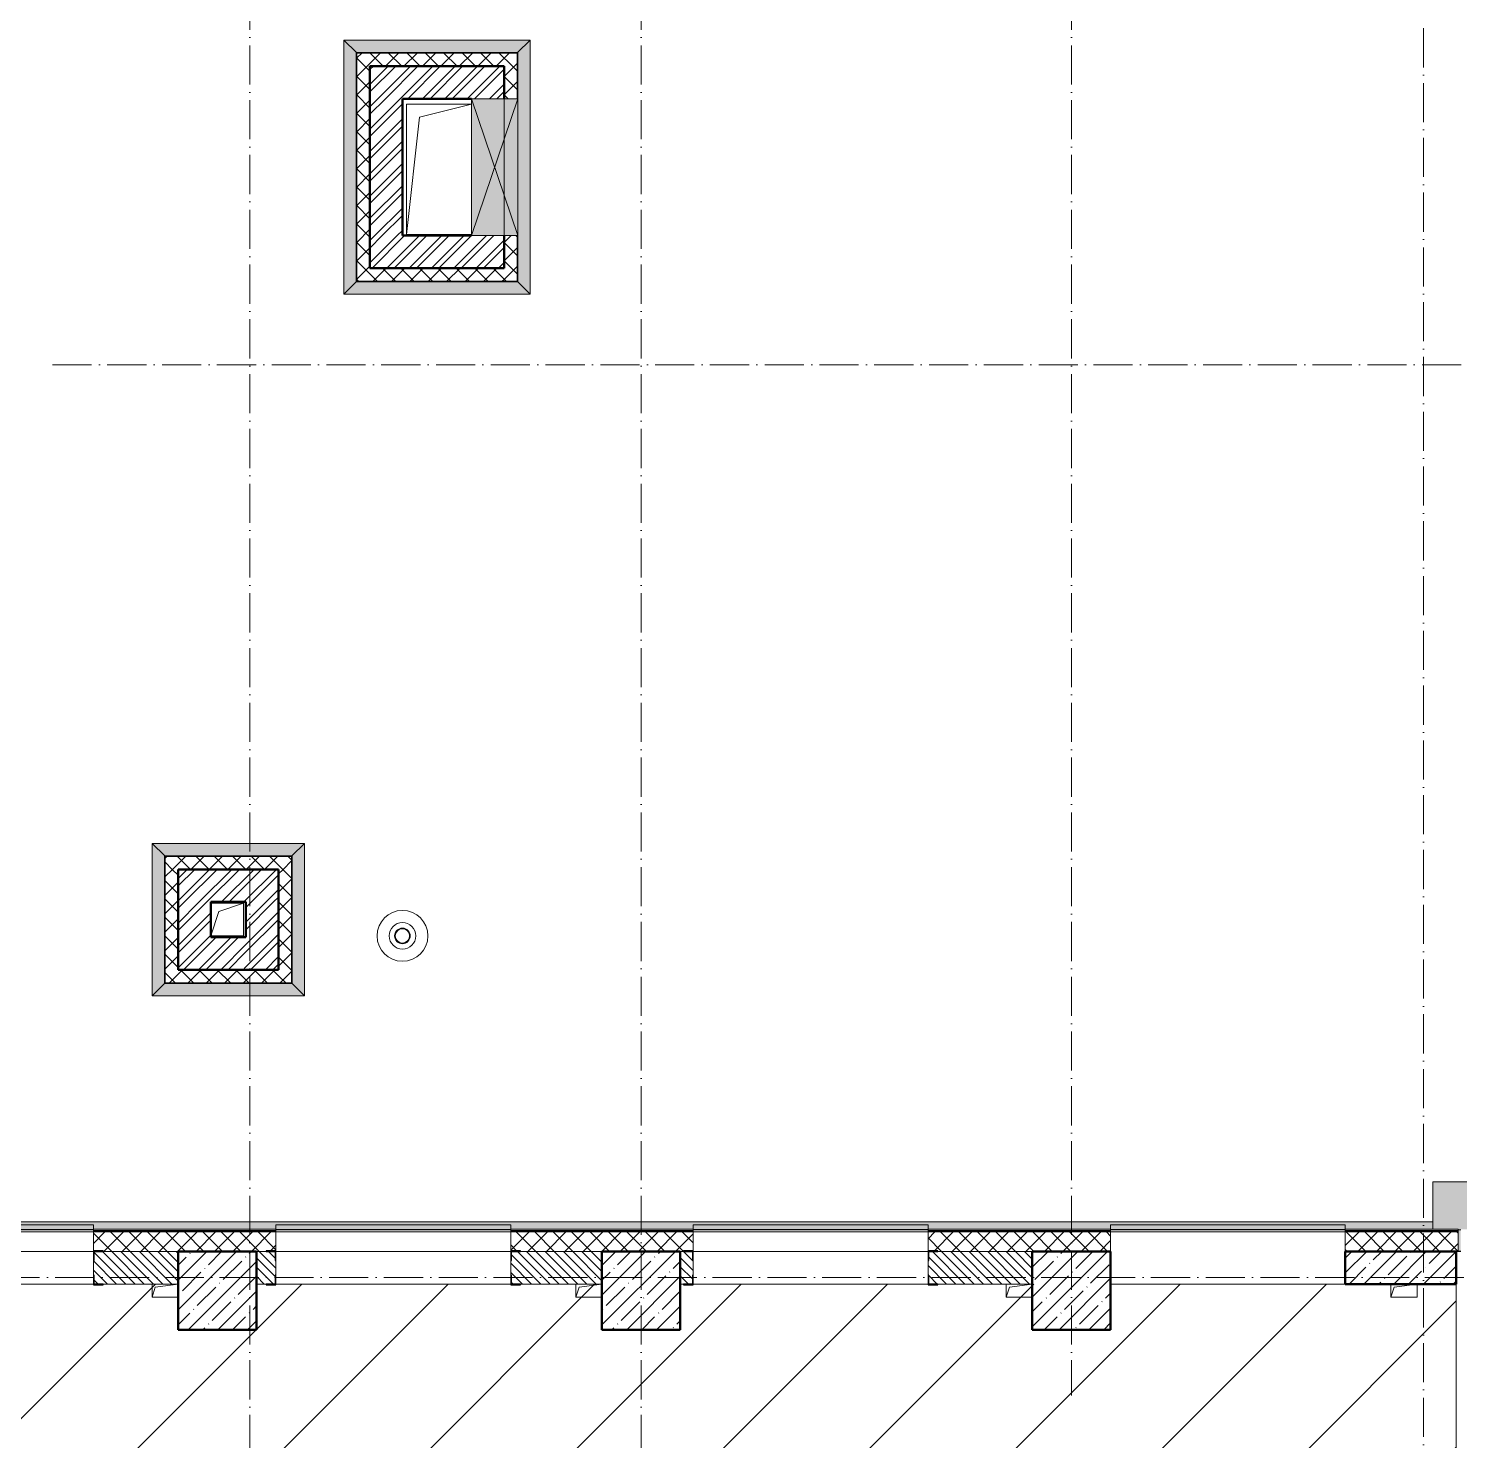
# Model space of a CAD drawing. Header units: millimetres. Extents: x 35697 to 388678, y -91946 to 171347.
# Drawn here: x 77513 to 88485, y 130046 to 140872 of the extents above; entities that cross this region are included whole.
import ezdxf

# ---------------------------------------------------------------- set-up
doc = ezdxf.new("R2010")
doc.units = ezdxf.units.MM
doc.linetypes.add('50_200_ШТРИХ_1Т_ш5_п1_п1_', pattern=[700, 500, -100, 0, -100])
for name, color, linetype, lineweight in [('2.1) ПГП окна 2.8 м', 5, 'Continuous', 30), ('3.1) ЖБ окна 1.2 м', 102, 'Continuous', 30), ('A-DETL-GENF-OTLN', 7, 'Continuous', 9), ('A-FLOR-____-OTLN', 7, 'Continuous', 9), ('A-GENM-____-MCUT', 7, 'Continuous', 25), ('A-GENM-____-OTLN', 7, 'Continuous', 9), ('A-GENM-____-OTLN-1', 7, 'Continuous', 25), ('A-GLAZ-____-OTLN', 7, 'Continuous', 9), ('A-WALL-____-MCUT', 7, 'Continuous', 13), ('A-WALL-____-MCUT-1', 7, 'Continuous', 9), ('A-WALL-____-MCUT-2', 7, 'Continuous', 50), ('A-WALL-____-OTLN', 7, 'Continuous', 9), ('A-WALL-____-PATT-1', 7, 'Continuous', 9), ('A-WALL-FNSH-MCUT-1', 7, 'Continuous', 9), ('S-COLS-____-MCUT', 7, 'Continuous', 50), ('S-COLS-____-OTLN', 7, 'Continuous', 9), ('S-GRID-____-OTLN-1', 7, '50_200_ШТРИХ_1Т_ш5_п1_п1_', 9)]:
    doc.layers.add(name, color=color, linetype=linetype, lineweight=lineweight)
doc.layers.add('A-GLAZ-____-OTLN-1', color=7, linetype='Continuous', lineweight=9, true_color=0xc0c0c0)
pattern_1 = [(45, (43259.71, 63713.66), (-70.71068, 70.71068), []), (135, (43259.71, 63713.66), (-70.71068, -70.71068), [])]
pattern_2 = [(135, (43259.71, 63713.66), (-35.35534, -35.35534), [])]
pattern_3 = [(45, (43259.71, 63713.66), (-85.53659, 85.53659), []), (45, (43316.74, 63713.66), (-85.53659, 85.53659), [])]

# ---------------------------------------------------------------- blocks, each defined once
blk = doc.blocks.new('BSC_Колонна _Прямоугольная - 600х600-V73-АР1_План отверстий 2 этажа в осях 1-64_Ю-ЯЯ')
at = {"layer": 'S-COLS-____-OTLN'}
h = blk.add_hatch(dxfattribs=at)
h.set_pattern_fill('FP_85', color=256, style=0, pattern_type=2)
h.set_pattern_definition([(45, (-35700, -67481.04), (-114.04925, 114.04925), []), (45, (-35585.95, -67481.04), (-114.04925, 114.04925), [201.613, -40.323, 3.353, -36.97])])
h.paths.add_polyline_path([(-300, -300), (300, -300), (300, 300), (-300, 300)], flags=0)
at = {"layer": 'S-COLS-____-MCUT'}
for p, q in [((300, 300), (-300, 300)), ((-300, 300), (-300, -300)), ((300, -300), (300, 300)), ((-300, -300), (300, -300))]:
    blk.add_line(p, q, dxfattribs=at)
blk = doc.blocks.new('BSC_Колонна _Прямоугольная - 600х600-V77-АР1_План отверстий 2 этажа в осях 1-64_Ю-ЯЯ')
at = {"layer": 'S-COLS-____-OTLN'}
h = blk.add_hatch(dxfattribs=at)
h.set_pattern_fill('FP_89', color=256, style=0, pattern_type=2)
h.set_pattern_definition([(45, (-38950, -67481.04), (-114.04925, 114.04925), []), (45, (-38835.95, -67481.04), (-114.04925, 114.04925), [201.613, -40.323, 3.353, -36.97])])
h.paths.add_polyline_path([(-300, -300), (300, -300), (300, 300), (-300, 300), (-300, 237)], flags=0)
at = {"layer": 'S-COLS-____-MCUT'}
for p, q in [((300, 300), (-300, 300)), ((-300, 300), (-300, -300)), ((300, -300), (300, 300)), ((-300, -300), (300, -300))]:
    blk.add_line(p, q, dxfattribs=at)
blk = doc.blocks.new('BSC_Колонна _Прямоугольная - 600х600-V85-АР1_План отверстий 2 этажа в осях 1-64_Ю-ЯЯ')
at = {"layer": 'S-COLS-____-OTLN'}
h = blk.add_hatch(dxfattribs=at)
h.set_pattern_fill('FP_98', color=256, style=0, pattern_type=2)
h.set_pattern_definition([(45, (-42250, -67481.04), (-114.04925, 114.04925), []), (45, (-42135.95, -67481.04), (-114.04925, 114.04925), [201.613, -40.323, 3.353, -36.97])])
h.paths.add_polyline_path([(-300, -300), (300, -300), (300, 300), (-300, 300)], flags=0)
at = {"layer": 'S-COLS-____-MCUT'}
for p, q in [((300, 300), (-300, 300)), ((-300, 300), (-300, -300)), ((300, -300), (300, 300)), ((-300, -300), (300, -300))]:
    blk.add_line(p, q, dxfattribs=at)
blk = doc.blocks.new('Фахверк_СКБ_Уголок - 250_1500-27508739-АР1_План отверстий 2 этажа в осях 1-64_Ю-ЯЯ')
at = {"layer": 'A-GENM-____-MCUT'}
for p, q in [((125, 181), (50, 181)), ((50, 181), (50, 175)), ((50, 175), (119, 175)), ((119, 175), (119, 106)), ((125, 106), (125, 181)), ((119, 106), (125, 106)), ((119, -75), (50, -75)), ((50, -75), (50, -81)), ((50, -81), (125, -81)), ((125, -6), (119, -6)), ((119, -6), (119, -75)), ((125, -81), (125, -6))]:
    blk.add_line(p, q, dxfattribs=at)
blk = doc.blocks.new('Фахверк_СКБ_Уголок - 250_1500_1-27508816-АР1_План отверстий 2 этажа в осях 1-64_Ю-ЯЯ')
at = {"layer": 'A-GENM-____-MCUT'}
for p, q in [((200, 181), (125, 181)), ((125, 181), (125, 106)), ((131, 106), (131, 175)), ((131, 175), (200, 175)), ((200, 175), (200, 181)), ((125, 106), (131, 106)), ((131, -6), (125, -6)), ((125, -6), (125, -81)), ((125, -81), (200, -81)), ((131, -75), (131, -6)), ((200, -75), (131, -75)), ((200, -81), (200, -75))]:
    blk.add_line(p, q, dxfattribs=at)
blk = doc.blocks.new('Отлив_СКБ - Отлив витража_СФТК-31884011-АР1_План отверстий 2 этажа в осях 1-64_Ю-ЯЯ')
at = {"layer": 'A-GLAZ-____-OTLN-1'}
for points in [[(1800, 2), (1800, 37), (0, 37), (0, 2), (1715, 2)], [(1715, 0), (1800, 0), (1800, 2), (0, 2), (0, 0)]]:
    blk.add_hatch(color=256, dxfattribs=at).paths.add_polyline_path(points, flags=0)
at = {"layer": 'A-GLAZ-____-OTLN'}
for p, q in [((0, 3), (0, 37)), ((1800, 37), (0, 37)), ((0, 2), (1800, 2)), ((1800, 37), (1800, 3)), ((1800, 0), (0, 0))]:
    blk.add_line(p, q, dxfattribs=at)
blk = doc.blocks.new('Кровельный аэратор - 143_Кровельный аэратор-15605992-АР1_План отверстий 2 этажа в осях 1-64_Ю-ЯЯ')
at = {"layer": 'A-GENM-____-OTLN'}
for radius, start, end in [(195, 360, 180), (195, 180, 360), (102, 360, 180), (102, 180, 360), (60, 360, 180), (60, 180, 360), (55, 360, 180), (55, 180, 360)]:
    blk.add_arc((0, 0), radius, start, end, dxfattribs=at)
blk = doc.blocks.new('Отлив_СКБ1 - Отлив_ТШ 50-30087073-АР1_План отверстий 2 этажа в осях 1-64_Ю-ЯЯ')
at = {"layer": 'A-GLAZ-____-OTLN-1'}
for points in [[(4965, 0), (4965, -2), (4985, -2), (4985, 0)], [(4965, -2), (4965, -165), (4985, -165), (4985, -2)], [(4965, -165), (4965, -170), (4450, -170), (4450, -204), (2650, -204), (2650, -170), (170, -170), (535, -535), (5180, -535), (5180, -170), (4985, -170), (4985, -165)]]:
    blk.add_hatch(color=256, dxfattribs=at).paths.add_polyline_path(points, flags=0)
at = {"layer": 'A-GLAZ-____-OTLN'}
for p, q in [((4965, 0), (4985, 0)), ((4985, -2), (4965, -2)), ((4985, -165), (4965, -165)), ((4985, -165), (4965, -165)), ((5180, -170), (5180, -535)), ((535, -535), (5180, -535))]:
    blk.add_line(p, q, dxfattribs=at)
blk = doc.blocks.new('AR_Отверстие прямоугольное _в плите_ - AR_Отверстие прямоугольное _в плите_-V173-АР1_План отверстий 2 этажа в осях 1-64_Ю-ЯЯ')
at = {"layer": 'A-GENM-____-OTLN'}
for p, q in [((-100, 50), (-100, -50)), ((-100, -50), (-75, 25)), ((-75, 25), (100, 50)), ((-100, -50), (100, -50))]:
    blk.add_line(p, q, dxfattribs=at)
blk = doc.blocks.new('AR_Отверстие прямоугольное _в плите_ - AR_Отверстие прямоугольное _в плите_-V171-АР1_План отверстий 2 этажа в осях 1-64_Ю-ЯЯ')
at = {"layer": 'A-GENM-____-OTLN'}
for p, q in [((-100, 50), (-100, -50)), ((-100, -50), (-75, 25)), ((-75, 25), (100, 50)), ((100, -50), (100, 50)), ((-100, -50), (100, -50))]:
    blk.add_line(p, q, dxfattribs=at)
blk = doc.blocks.new('AR_Отверстие прямоугольное _в плите_ - AR_Отверстие прямоугольное _в плите_-30458064-АР1_План отверстий 2 этажа в осях 1-64_Ю-ЯЯ')
at = {"layer": 'A-GENM-____-OTLN'}
for p, q in [((125, 125), (-125, 125)), ((-63, 63), (125, 125)), ((125, -125), (125, 125)), ((-125, -125), (-63, 63)), ((-125, -125), (125, -125))]:
    blk.add_line(p, q, dxfattribs=at)
blk = doc.blocks.new('AR_Отверстие прямоугольное _в плите_ - AR_Отверстие прямоугольное _в плите_-30552728-АР1_План отверстий 2 этажа в осях 1-64_Ю-ЯЯ')
at = {"layer": 'A-GENM-____-OTLN'}
for p, q in [((249, 500), (-250, 500)), ((-250, 500), (-250, -500)), ((-150, 400), (249, 500)), ((-250, -500), (-150, 400)), ((-250, -500), (249, -500))]:
    blk.add_line(p, q, dxfattribs=at)
blk = doc.blocks.new('AR_Отверстие прямоугольное _в стене__БезПР - AR_Отверстие прямоугольное _в стене__БезПР-31948034-АР1_План отверстий 2 этажа в осях 1-64_Ю-ЯЯ')
at = {"layer": 'A-GLAZ-____-OTLN'}
blk.add_hatch(color=256, dxfattribs=at).paths.add_polyline_path([(525, 230), (-525, 230), (-525, -125), (525, -125), (525, 211)], flags=0)
at = {"layer": 'A-DETL-GENF-OTLN'}
for p, q in [((-525, -125), (-525, 230)), ((-525, 230), (525, 230)), ((525, 230), (-525, -125)), ((-525, 230), (525, -125)), ((525, 230), (-525, 230)), ((-525, 230), (-525, -125)), ((525, 230), (525, -125)), ((525, -125), (525, 230)), ((525, -125), (-525, -125)), ((-525, -125), (525, -125))]:
    blk.add_line(p, q, dxfattribs=at)
at = {"layer": 'A-GLAZ-____-OTLN'}
blk.add_line((525, 125), (-525, 125), dxfattribs=at)
blk = doc.blocks.new('Отлив_СКБ1 - Отлив_Шахты-32497870-АР1_План отверстий 2 этажа в осях 1-64_Ю-ЯЯ')
at = {"layer": 'A-GLAZ-____-OTLN-1'}
blk.add_hatch(color=256, dxfattribs=at).paths.add_polyline_path([(969, -199), (873, -103), (873, -105), (-103, -105), (-103, -103), (-199, -199), (875, -199)], flags=0)
at = {"layer": 'A-GLAZ-____-OTLN'}
for p, q in [((-199, -199), (-103, -103)), ((873, -103), (969, -199)), ((-199, -199), (969, -199))]:
    blk.add_line(p, q, dxfattribs=at)
blk = doc.blocks.new('Отлив_СКБ1 - Отлив_Шахты-30185863-АР1_План отверстий 2 этажа в осях 1-64_Ю-ЯЯ')
at = {"layer": 'A-GLAZ-____-OTLN-1'}
blk.add_hatch(color=256, dxfattribs=at).paths.add_polyline_path([(1229, -199), (1133, -103), (1133, -105), (-103, -105), (-103, -103), (-199, -199), (1135, -199)], flags=0)
at = {"layer": 'A-GLAZ-____-OTLN'}
for p, q in [((-199, -199), (-103, -103)), ((1133, -103), (1229, -199)), ((-199, -199), (1229, -199))]:
    blk.add_line(p, q, dxfattribs=at)
blk = doc.blocks.new('Отлив_СКБ1 - Отлив_Шахты-32493152-АР1_План отверстий 2 этажа в осях 1-64_Ю-ЯЯ')
at = {"layer": 'A-GLAZ-____-OTLN-1'}
blk.add_hatch(color=256, dxfattribs=at).paths.add_polyline_path([(-199, -199), (1749, -199), (1653, -103), (1653, -105), (-103, -105), (-103, -103), (-105, -105)], flags=0)
at = {"layer": 'A-GLAZ-____-OTLN'}
for p, q in [((-199, -199), (-103, -103)), ((1653, -103), (1749, -199)), ((-199, -199), (1749, -199))]:
    blk.add_line(p, q, dxfattribs=at)
blk = doc.blocks.new('Отлив_СКБ1 - Отлив_Фасады на кровле-32719942-АР1_План отверстий 2 этажа в осях 1-64_Ю-ЯЯ')
at = {"layer": 'A-GLAZ-____-OTLN-1'}
blk.add_hatch(color=256, dxfattribs=at).paths.add_polyline_path([(18850, 170), (18850, 204), (20650, 204), (20650, 170), (21320, 170), (21320, 228), (228, 228), (170, 170), (2850, 170), (2850, 204), (4650, 204), (4650, 170), (6050, 170), (6050, 204), (7850, 204), (7850, 170), (9250, 170), (9250, 204), (11050, 204), (11050, 170), (12450, 170), (12450, 204), (14250, 204), (14250, 170), (15650, 170), (15650, 204), (17450, 204), (17450, 170), (18705, 170)], flags=0)
at = {"layer": 'A-GLAZ-____-OTLN'}
blk.add_line((21320, 228), (228, 228), dxfattribs=at)
blk = doc.blocks.new('2этаж')
at = {"layer": 'S-GRID-____-OTLN-1', "color": 251, "ltscale": 0.6, "true_color": 0x636466}
for p, q in [((20358.3, 549908.8), (20358.3, 511907.5)), ((23358.3, 549908.8), (23358.3, 511907.5)), ((26658.3, 549908.8), (26658.3, 525691.4)), ((29358.3, 549620.5), (29358.3, 511907.5)), ((18845.8, 533597), (88482.7, 533597)), ((88482.7, 526597), (-20260.4, 526597))]:
    blk.add_line(p, q, dxfattribs=at)

msp = doc.modelspace()

# ---------------------------------------------------------------- hatches: boundary and pattern name
at = {"layer": '2.1) ПГП окна 2.8 м'}
h = msp.add_hatch(dxfattribs=at)
h.set_pattern_fill('ANSI31', color=5, scale=250)
h.paths.add_polyline_path([(48810, 140345), (50635, 140345), (50635, 130745), (48810, 130745)])
h.paths.add_polyline_path([(45710, 130745), (50860, 130745), (50860, 125745), (45710, 125745)])
h.paths.add_polyline_path([(88460, 131245), (50860, 131245), (50860, 126895), (88460, 126895)])
at = {"layer": 'A-WALL-____-PATT-1'}
h = msp.add_hatch(dxfattribs=at)
h.set_pattern_fill('FP_1', color=256, style=0, pattern_type=2)
h.set_pattern_definition(pattern_1)
h.paths.add_polyline_path([(80362, 140585), (81260, 140585), (81260, 140685), (80030, 140685), (80030, 140585), (80130, 140585)], flags=0)
h = msp.add_hatch(dxfattribs=at)
h.set_pattern_fill('FP_1', color=256, style=0, pattern_type=2)
h.set_pattern_definition(pattern_1)
h.paths.add_polyline_path([(80030, 139035), (80130, 139035), (80130, 140585), (80030, 140585), (80030, 139100)], flags=0)
h = msp.add_hatch(dxfattribs=at)
h.set_pattern_fill('FP_3', color=256, style=0, pattern_type=2)
h.set_pattern_definition(pattern_3)
h.paths.add_polyline_path([(80380, 140335), (81160, 140335), (81160, 140585), (80130, 140585), (80130, 140335), (80362, 140335)], flags=0)
h = msp.add_hatch(dxfattribs=at)
h.set_pattern_fill('FP_1', color=256, style=0, pattern_type=2)
h.set_pattern_definition(pattern_1)
h.paths.add_polyline_path([(81260, 138935), (81260, 139285), (81160, 139285), (81160, 138935), (81246, 138935)], flags=0)
h.paths.add_polyline_path([(81160, 140335), (81260, 140335), (81260, 140585), (81160, 140585)], flags=0)
h = msp.add_hatch(dxfattribs=at)
h.set_pattern_fill('FP_3', color=256, style=0, pattern_type=2)
h.set_pattern_definition(pattern_3)
h.paths.add_polyline_path([(80362, 139285), (80380, 139285), (80380, 140335), (80130, 140335), (80130, 139285)], flags=0)
h = msp.add_hatch(dxfattribs=at)
h.set_pattern_fill('FP_3', color=256, style=0, pattern_type=2)
h.set_pattern_definition(pattern_3)
h.paths.add_polyline_path([(80362, 139035), (80910, 139035), (80910, 139285), (80130, 139285), (80130, 139035)], flags=0)
h = msp.add_hatch(dxfattribs=at)
h.set_pattern_fill('FP_3', color=256, style=0, pattern_type=2)
h.set_pattern_definition(pattern_3)
h.paths.add_polyline_path([(81160, 139035), (81160, 139285), (80910, 139285), (80910, 139035)], flags=0)
h = msp.add_hatch(dxfattribs=at)
h.set_pattern_fill('FP_1', color=256, style=0, pattern_type=2)
h.set_pattern_definition(pattern_1)
h.paths.add_polyline_path([(81160, 138935), (81160, 139035), (80030, 139035), (80030, 138935), (80804, 138935)], flags=0)
h = msp.add_hatch(dxfattribs=at)
h.set_pattern_fill('FP_1', color=256, style=0, pattern_type=2)
h.set_pattern_definition(pattern_1)
h.paths.add_polyline_path([(79530, 134425), (79530, 134525), (78560, 134525), (78560, 134425), (79478, 134425)], flags=0)
h = msp.add_hatch(dxfattribs=at)
h.set_pattern_fill('FP_1', color=256, style=0, pattern_type=2)
h.set_pattern_definition(pattern_1)
h.paths.add_polyline_path([(78660, 133655), (78660, 134425), (78560, 134425), (78560, 133655), (78595, 133655)], flags=0)
h = msp.add_hatch(dxfattribs=at)
h.set_pattern_fill('FP_3', color=256, style=0, pattern_type=2)
h.set_pattern_definition(pattern_3)
h.paths.add_polyline_path([(78910, 134175), (79430, 134175), (79430, 134425), (78660, 134425), (78660, 134175)], flags=0)
h = msp.add_hatch(dxfattribs=at)
h.set_pattern_fill('FP_1', color=256, style=0, pattern_type=2)
h.set_pattern_definition(pattern_1)
h.paths.add_polyline_path([(79530, 133555), (79530, 134425), (79430, 134425), (79430, 133555), (79478, 133555)], flags=0)
h = msp.add_hatch(dxfattribs=at)
h.set_pattern_fill('FP_3', color=256, style=0, pattern_type=2)
h.set_pattern_definition(pattern_3)
h.paths.add_polyline_path([(78910, 133905), (78910, 134175), (78660, 134175), (78660, 133905)], flags=0)
h = msp.add_hatch(dxfattribs=at)
h.set_pattern_fill('FP_3', color=256, style=0, pattern_type=2)
h.set_pattern_definition(pattern_3)
h.paths.add_polyline_path([(79430, 133655), (79430, 134175), (79180, 134175), (79180, 133655)], flags=0)
h = msp.add_hatch(dxfattribs=at)
h.set_pattern_fill('FP_3', color=256, style=0, pattern_type=2)
h.set_pattern_definition(pattern_3)
h.paths.add_polyline_path([(78660, 133655), (79180, 133655), (79180, 133905), (78660, 133905), (78660, 133854)], flags=0)
h = msp.add_hatch(dxfattribs=at)
h.set_pattern_fill('FP_1', color=256, style=0, pattern_type=2)
h.set_pattern_definition(pattern_1)
h.paths.add_polyline_path([(78595, 133555), (79430, 133555), (79430, 133655), (78560, 133655), (78560, 133555)], flags=0)
h = msp.add_hatch(dxfattribs=at)
h.set_pattern_fill('FP_1', color=256, style=0, pattern_type=2)
h.set_pattern_definition(pattern_1)
h.paths.add_polyline_path([(88460, 131495), (88475, 131495), (88475, 131645), (87610, 131645), (87610, 131495), (88316, 131495)], flags=0)
h.paths.add_polyline_path([(84781, 131495), (85810, 131495), (85810, 131645), (84410, 131645), (84410, 131501), (84485, 131501), (84485, 131495)], flags=0)
h.paths.add_polyline_path([(82510, 131495), (82535, 131495), (82535, 131501), (82610, 131501), (82610, 131645), (81210, 131645), (81210, 131501), (81285, 131501), (81285, 131495), (82130, 131495)], flags=0)
h.paths.add_polyline_path([(78595, 131495), (79335, 131495), (79335, 131501), (79410, 131501), (79410, 131645), (78010, 131645), (78010, 131501), (78085, 131501), (78085, 131495)], flags=0)
h.paths.add_polyline_path([(76135, 131495), (76135, 131501), (76210, 131501), (76210, 131645), (74810, 131645), (74810, 131501), (74885, 131501), (74885, 131495), (75943, 131495)], flags=0)
h.paths.add_polyline_path([(72935, 131495), (72935, 131501), (73010, 131501), (73010, 131645), (71610, 131645), (71610, 131501), (71685, 131501), (71685, 131495), (72510, 131495)], flags=0)
h.paths.add_polyline_path([(69735, 131495), (69735, 131501), (69810, 131501), (69810, 131645), (66960, 131645), (66960, 131495), (67990, 131495)], flags=0)
h = msp.add_hatch(dxfattribs=at)
h.set_pattern_fill('FP_6', color=256, style=0, pattern_type=2)
h.set_pattern_definition(pattern_2)
h.paths.add_polyline_path([(78595, 131245), (78660, 131245), (78660, 131495), (78016, 131495), (78016, 131426), (78010, 131426), (78010, 131314), (78016, 131314), (78016, 131245), (78085, 131245)], flags=0)
h.paths.add_polyline_path([(75943, 131245), (76204, 131245), (76204, 131314), (76210, 131314), (76210, 131426), (76204, 131426), (76204, 131495), (75660, 131495), (75660, 131245)], flags=0)
h = msp.add_hatch(dxfattribs=at)
h.set_pattern_fill('FP_6', color=256, style=0, pattern_type=2)
h.set_pattern_definition(pattern_2)
h.paths.add_polyline_path([(81246, 131245), (81910, 131245), (81910, 131495), (81216, 131495), (81216, 131426), (81210, 131426), (81210, 131314), (81216, 131314), (81216, 131245)], flags=0)
h.paths.add_polyline_path([(79404, 131245), (79404, 131314), (79410, 131314), (79410, 131426), (79404, 131426), (79404, 131495), (79260, 131495), (79260, 131245), (79335, 131245)], flags=0)
h = msp.add_hatch(dxfattribs=at)
h.set_pattern_fill('FP_6', color=256, style=0, pattern_type=2)
h.set_pattern_definition(pattern_2)
h.paths.add_polyline_path([(84416, 131245), (85210, 131245), (85210, 131495), (84416, 131495), (84416, 131426), (84410, 131426), (84410, 131314), (84416, 131314), (84416, 131247)], flags=0)
h.paths.add_polyline_path([(82535, 131245), (82604, 131245), (82604, 131314), (82610, 131314), (82610, 131426), (82604, 131426), (82604, 131495), (82510, 131495), (82510, 131245)], flags=0)
h = msp.add_hatch(dxfattribs=at)
h.set_pattern_fill('FP_13', color=256, style=0, pattern_type=2)
h.set_pattern_definition([(45, (43259.71, 63713.66), (-114.04925, 114.04925), []), (45, (43373.76, 63713.66), (-114.04925, 114.04925), [201.612, -40.322, 3.353, -36.97])])
h.paths.add_polyline_path([(88316, 131245), (88460, 131245), (88460, 131495), (87610, 131495), (87610, 131245)], flags=0)

# ---------------------------------------------------------------- linework, layer by layer
at = {"layer": 'A-FLOR-____-OTLN'}
for p, q in [((80411, 140293), (80910, 140293)), ((80411, 139293), (80411, 140293)), ((80910, 139293), (80411, 139293)), ((78910, 134165), (79160, 134165)), ((79160, 134165), (79160, 133915)), ((79160, 133915), (78910, 133915)), ((88460, 126895), (88460, 131245))]:
    msp.add_line(p, q, dxfattribs=at)
at = {"layer": 'A-WALL-____-MCUT'}
for p, q in [((78085, 131495), (78660, 131495)), ((79260, 131495), (79335, 131495)), ((81285, 131495), (81910, 131495)), ((82510, 131495), (82535, 131495)), ((84485, 131495), (85210, 131495)), ((78010, 131426), (78010, 131314)), ((79410, 131314), (79410, 131426)), ((81210, 131426), (81210, 131314)), ((82610, 131314), (82610, 131426)), ((84410, 131426), (84410, 131314)), ((78085, 131245), (78660, 131245)), ((79260, 131245), (79335, 131245)), ((81285, 131245), (81910, 131245)), ((82510, 131245), (82535, 131245)), ((84485, 131245), (85210, 131245))]:
    msp.add_line(p, q, dxfattribs=at)
at = {"layer": 'A-WALL-____-MCUT-1'}
for p, q in [((80027, 140690), (80025, 140690)), ((80025, 140690), (80025, 140688)), ((81265, 140688), (80025, 140688)), ((80025, 140685), (80027, 140685)), ((80027, 140690), (80027, 138930)), ((81260, 140685), (80030, 140685)), ((80030, 140685), (80030, 138935)), ((81260, 140335), (81260, 140685)), ((81265, 140690), (81263, 140690)), ((81263, 140335), (81263, 140690)), ((81265, 140685), (81263, 140685)), ((81265, 140688), (81265, 140690)), ((81260, 138935), (81260, 139285)), ((81263, 138930), (81263, 139285)), ((80027, 138935), (80025, 138935)), ((80025, 138932), (81265, 138932)), ((80025, 138932), (80025, 138930)), ((80025, 138930), (80027, 138930)), ((80030, 138935), (81260, 138935)), ((81260, 138932), (81260, 138930)), ((81263, 138930), (81265, 138930)), ((81265, 138930), (81265, 138932)), ((78557, 134530), (78555, 134530)), ((78555, 134530), (78555, 134528)), ((79535, 134528), (78555, 134528)), ((78555, 134525), (78557, 134525)), ((78557, 134530), (78557, 133550)), ((79530, 134525), (78560, 134525)), ((78560, 134525), (78560, 133555)), ((79530, 133555), (79530, 134525)), ((79535, 134530), (79533, 134530)), ((79533, 133550), (79533, 134530)), ((79533, 134525), (79535, 134525)), ((79535, 134528), (79535, 134530)), ((78557, 133555), (78555, 133555)), ((78555, 133552), (79535, 133552)), ((78555, 133552), (78555, 133550)), ((78555, 133550), (78557, 133550)), ((78560, 133555), (79530, 133555)), ((79530, 133552), (79530, 133550)), ((79533, 133550), (79535, 133550)), ((79535, 133550), (79535, 133552)), ((79410, 131657), (78010, 131657)), ((82610, 131657), (81210, 131657)), ((85810, 131657), (84410, 131657)), ((88475, 131657), (87610, 131657)), ((79410, 131651), (78010, 131651)), ((79410, 131645), (78010, 131645)), ((78010, 131645), (78010, 131501)), ((79410, 131501), (79410, 131645)), ((82610, 131651), (81210, 131651)), ((81210, 131645), (81210, 131501)), ((82610, 131501), (82610, 131645)), ((85810, 131651), (84410, 131651)), ((84410, 131645), (84410, 131501)), ((85810, 131495), (85810, 131645)), ((88475, 131651), (87610, 131651)), ((87610, 131645), (87610, 131495)), ((88475, 131495), (88475, 131645)), ((88460, 131495), (88475, 131495))]:
    msp.add_line(p, q, dxfattribs=at)
at = {"layer": 'A-WALL-____-MCUT-2'}
for p, q in [((81160, 140585), (80130, 140585)), ((80130, 140585), (80130, 139035)), ((81160, 140335), (81160, 140585)), ((80380, 140335), (80910, 140335)), ((80380, 139285), (80380, 140335)), ((80910, 139285), (80380, 139285)), ((81160, 139035), (81160, 139285)), ((80130, 139035), (81160, 139035)), ((79430, 134425), (78660, 134425)), ((78660, 134425), (78660, 133655)), ((79430, 133655), (79430, 134425)), ((78910, 134175), (79180, 134175)), ((78910, 133905), (78910, 134175)), ((79180, 134175), (79180, 133905)), ((79180, 133905), (78910, 133905)), ((78660, 133655), (79430, 133655)), ((87610, 131495), (88460, 131495)), ((87610, 131495), (87610, 131245)), ((88460, 131245), (88460, 131495)), ((87610, 131245), (88460, 131245))]:
    msp.add_line(p, q, dxfattribs=at)
at = {"layer": 'A-WALL-____-OTLN'}
for p, q in [((76210, 131645), (78010, 131645)), ((79410, 131645), (81210, 131645)), ((82610, 131645), (84410, 131645)), ((85810, 131645), (87610, 131645)), ((78010, 131495), (76210, 131495)), ((81210, 131495), (79410, 131495)), ((84410, 131495), (82610, 131495)), ((78010, 131245), (76210, 131245)), ((81210, 131245), (79410, 131245)), ((84410, 131245), (82610, 131245)), ((87610, 131245), (85810, 131245))]:
    msp.add_line(p, q, dxfattribs=at)
at = {"layer": 'A-WALL-FNSH-MCUT-1'}
for p, q in [((80025, 140688), (80025, 138932)), ((81263, 140690), (80027, 140690)), ((81265, 140335), (81265, 140688)), ((81265, 138932), (81265, 139285)), ((80027, 138930), (81263, 138930)), ((78555, 134528), (78555, 133552)), ((79533, 134530), (78557, 134530)), ((79535, 133552), (79535, 134528)), ((78557, 133550), (79533, 133550)), ((79410, 131665), (78010, 131665)), ((78010, 131665), (78010, 131645)), ((79410, 131645), (79410, 131665)), ((82610, 131665), (81210, 131665)), ((81210, 131665), (81210, 131645)), ((82610, 131645), (82610, 131665)), ((85810, 131665), (84410, 131665)), ((84410, 131665), (84410, 131645)), ((85810, 131645), (85810, 131665)), ((88475, 131665), (87610, 131665)), ((87610, 131665), (87610, 131645)), ((88475, 131645), (88475, 131665)), ((81210, 131645), (82610, 131645)), ((84410, 131645), (85810, 131645)), ((87610, 131645), (88475, 131645))]:
    msp.add_line(p, q, dxfattribs=at)

# ---------------------------------------------------------------- block references
at = {"layer": '3.1) ЖБ окна 1.2 м'}
msp.add_blockref('2этаж', (58851, -395302), dxfattribs=at)
at = {"layer": 'A-GENM-____-OTLN'}
for name, p in [('AR_Отверстие прямоугольное _в плите_ - AR_Отверстие прямоугольное _в плите_-30552728-АР1_План отверстий 2 этажа в осях 1-64_Ю-ЯЯ', (80661, 139793)), ('AR_Отверстие прямоугольное _в плите_ - AR_Отверстие прямоугольное _в плите_-30458064-АР1_План отверстий 2 этажа в осях 1-64_Ю-ЯЯ', (79035, 134040)), ('Кровельный аэратор - 143_Кровельный аэратор-15605992-АР1_План отверстий 2 этажа в осях 1-64_Ю-ЯЯ', (80380, 133915)), ('AR_Отверстие прямоугольное _в плите_ - AR_Отверстие прямоугольное _в плите_-V173-АР1_План отверстий 2 этажа в осях 1-64_Ю-ЯЯ', (78560, 131195)), ('AR_Отверстие прямоугольное _в плите_ - AR_Отверстие прямоугольное _в плите_-V173-АР1_План отверстий 2 этажа в осях 1-64_Ю-ЯЯ', (81810, 131195)), ('AR_Отверстие прямоугольное _в плите_ - AR_Отверстие прямоугольное _в плите_-V173-АР1_План отверстий 2 этажа в осях 1-64_Ю-ЯЯ', (85110, 131195)), ('AR_Отверстие прямоугольное _в плите_ - AR_Отверстие прямоугольное _в плите_-V171-АР1_План отверстий 2 этажа в осях 1-64_Ю-ЯЯ', (88060, 131195))]:
    msp.add_blockref(name, p, dxfattribs=at)
at = {"layer": 'A-GENM-____-OTLN-1', "rotation": 180}
for name, p in [('Фахверк_СКБ_Уголок - 250_1500-27508739-АР1_План отверстий 2 этажа в осях 1-64_Ю-ЯЯ', (78135, 131420)), ('Фахверк_СКБ_Уголок - 250_1500_1-27508816-АР1_План отверстий 2 этажа в осях 1-64_Ю-ЯЯ', (79535, 131420)), ('Фахверк_СКБ_Уголок - 250_1500-27508739-АР1_План отверстий 2 этажа в осях 1-64_Ю-ЯЯ', (81335, 131420)), ('Фахверк_СКБ_Уголок - 250_1500_1-27508816-АР1_План отверстий 2 этажа в осях 1-64_Ю-ЯЯ', (82735, 131420)), ('Фахверк_СКБ_Уголок - 250_1500-27508739-АР1_План отверстий 2 этажа в осях 1-64_Ю-ЯЯ', (84535, 131420))]:
    msp.add_blockref(name, p, dxfattribs=at)
at = {"layer": 'A-GLAZ-____-OTLN'}
for name, p, rotation in [('Отлив_СКБ1 - Отлив_Шахты-30185863-АР1_План отверстий 2 этажа в осях 1-64_Ю-ЯЯ', (81160, 140585), 180), ('Отлив_СКБ1 - Отлив_Шахты-32493152-АР1_План отверстий 2 этажа в осях 1-64_Ю-ЯЯ', (80130, 140585), 269.9999999999998), ('Отлив_СКБ1 - Отлив_Шахты-32493152-АР1_План отверстий 2 этажа в осях 1-64_Ю-ЯЯ', (81160, 139035), 89.99999999999984), ('AR_Отверстие прямоугольное _в стене__БезПР - AR_Отверстие прямоугольное _в стене__БезПР-31948034-АР1_План отверстий 2 этажа в осях 1-64_Ю-ЯЯ', (81035, 139810), 270), ('Отлив_СКБ1 - Отлив_Шахты-32497870-АР1_План отверстий 2 этажа в осях 1-64_Ю-ЯЯ', (78660, 134425), 270), ('Отлив_СКБ1 - Отлив_Шахты-32497870-АР1_План отверстий 2 этажа в осях 1-64_Ю-ЯЯ', (79430, 134425), 180), ('Отлив_СКБ1 - Отлив_Шахты-32497870-АР1_План отверстий 2 этажа в осях 1-64_Ю-ЯЯ', (79430, 133655), 90), ('Отлив_СКБ1 - Отлив_ТШ 50-30087073-АР1_План отверстий 2 этажа в осях 1-64_Ю-ЯЯ', (93460, 131495), 180)]:
    msp.add_blockref(name, p, dxfattribs=dict(at, rotation=rotation))
for name, p in [('Отлив_СКБ1 - Отлив_Шахты-30185863-АР1_План отверстий 2 этажа в осях 1-64_Ю-ЯЯ', (80130, 139035)), ('Отлив_СКБ1 - Отлив_Шахты-32497870-АР1_План отверстий 2 этажа в осях 1-64_Ю-ЯЯ', (78660, 133655)), ('Отлив_СКБ1 - Отлив_Фасады на кровле-32719942-АР1_План отверстий 2 этажа в осях 1-64_Ю-ЯЯ', (66960, 131495)), ('Отлив_СКБ - Отлив витража_СФТК-31884011-АР1_План отверстий 2 этажа в осях 1-64_Ю-ЯЯ', (76210, 131662)), ('Отлив_СКБ - Отлив витража_СФТК-31884011-АР1_План отверстий 2 этажа в осях 1-64_Ю-ЯЯ', (79410, 131662)), ('Отлив_СКБ - Отлив витража_СФТК-31884011-АР1_План отверстий 2 этажа в осях 1-64_Ю-ЯЯ', (82610, 131662)), ('Отлив_СКБ - Отлив витража_СФТК-31884011-АР1_План отверстий 2 этажа в осях 1-64_Ю-ЯЯ', (85810, 131662))]:
    msp.add_blockref(name, p, dxfattribs=at)
at = {"layer": 'S-COLS-____-OTLN'}
for name, p in [('BSC_Колонна _Прямоугольная - 600х600-V73-АР1_План отверстий 2 этажа в осях 1-64_Ю-ЯЯ', (78960, 131195)), ('BSC_Колонна _Прямоугольная - 600х600-V77-АР1_План отверстий 2 этажа в осях 1-64_Ю-ЯЯ', (82210, 131195)), ('BSC_Колонна _Прямоугольная - 600х600-V85-АР1_План отверстий 2 этажа в осях 1-64_Ю-ЯЯ', (85510, 131195))]:
    msp.add_blockref(name, p, dxfattribs=at)

doc.saveas('drawing.dxf')
